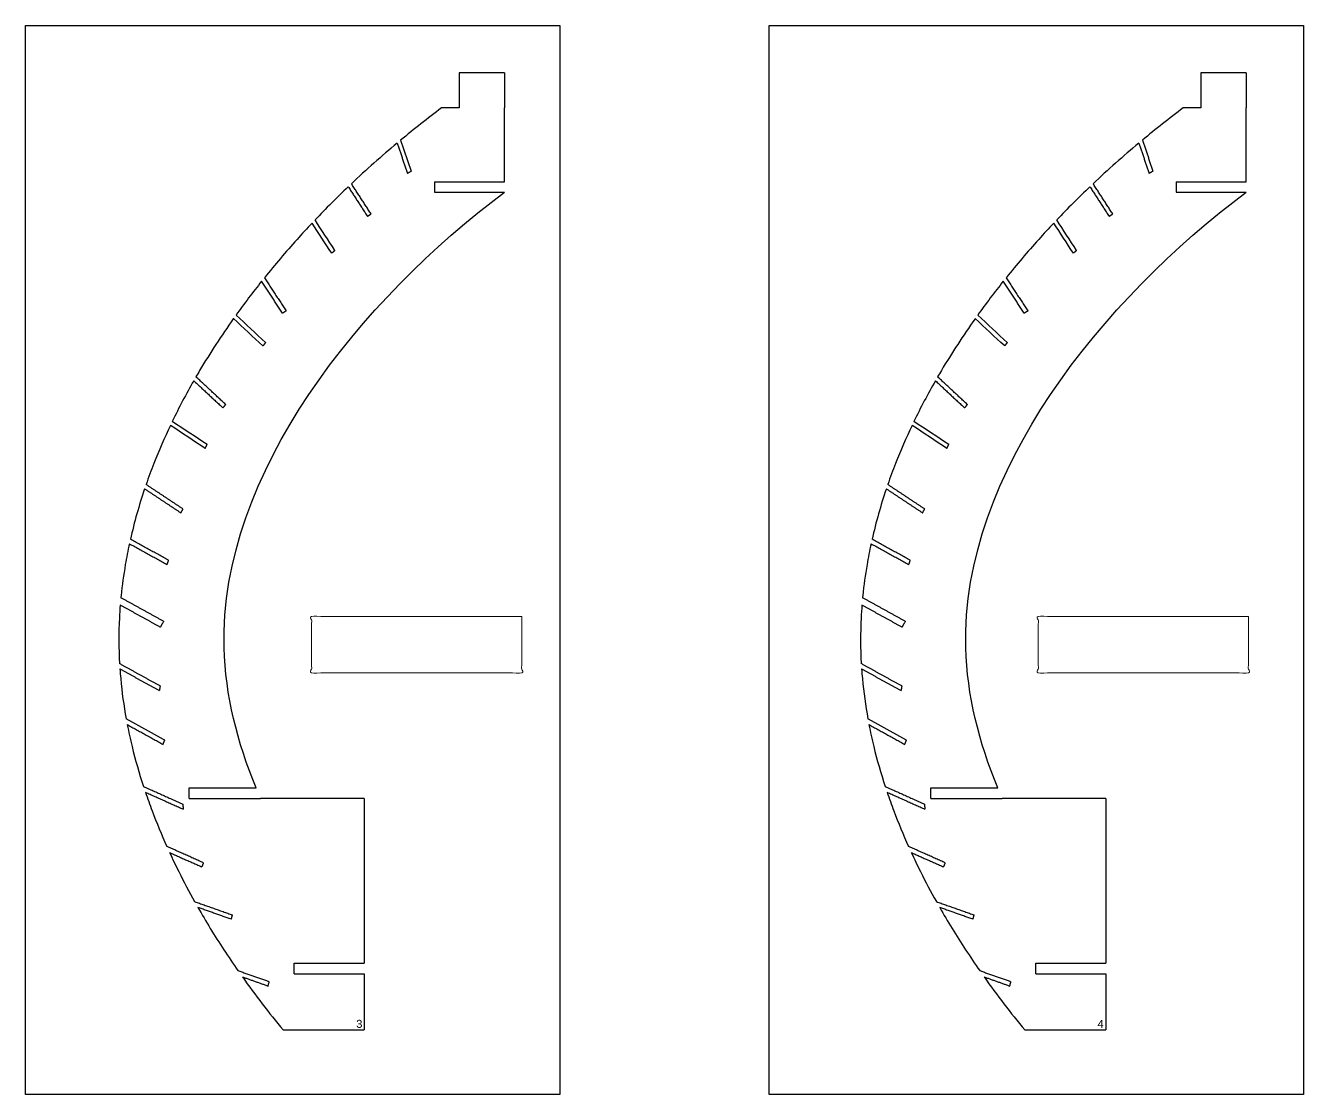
# Model space of a CAD drawing. Header units: metres. Extents: x 1979.8 to 2018, y 1971.1 to 1990.7.
# Drawn here: x 1984.608 to 1988.254, y 1983.532 to 1986.582 of the extents above; entities that cross this region are included whole.
import ezdxf

# ---------------------------------------------------------------- set-up
doc = ezdxf.new("R2010")
doc.units = ezdxf.units.M
for name, color, linetype in [('ΦΥΛΛΑ ΓΙΑ CNC', 1, 'Continuous'), ('ΦΥΛΛΑ ΚΟΝΤΡΑ ΠΛΑΚΕ', 131, 'Continuous'), ('ΧΑΡΑΞΗ', 5, 'Continuous')]:
    doc.layers.add(name, color=color, linetype=linetype)
doc.styles.get("Standard").update_dxf_attribs({"font": 'arial.ttf'})

msp = doc.modelspace()

# ---------------------------------------------------------------- linework, layer by layer
at = {"layer": 'ΦΥΛΛΑ ΓΙΑ CNC'}
for p, q in [((1985.5745, 1983.8761), (1985.5745, 1983.7156)), ((1987.6909, 1983.8761), (1987.6909, 1983.7156)), ((1985.3427, 1983.7156), (1985.5745, 1983.7156)), ((1987.4592, 1983.7156), (1987.6909, 1983.7156))]:
    msp.add_line(p, q, dxfattribs=at)
at = {"layer": 'ΦΥΛΛΑ ΓΙΑ CNC', "lineweight": -3}
for points, degree in [([(1985.845, 1986.4464), (1985.845, 1986.3964), (1985.845, 1986.3464)], 2), ([(1985.9745, 1986.4464), (1985.9097, 1986.4464), (1985.845, 1986.4464)], 2), ([(1985.9745, 1986.4464), (1985.9745, 1986.3964), (1985.9745, 1986.3464)], 2), ([(1987.9614, 1986.4464), (1987.9614, 1986.3964), (1987.9614, 1986.3464)], 2), ([(1988.0909, 1986.4464), (1988.0262, 1986.4464), (1987.9614, 1986.4464)], 2), ([(1988.0909, 1986.4464), (1988.0909, 1986.3964), (1988.0909, 1986.3464)], 2), ([(1985.795, 1986.3464), (1985.7553, 1986.3168), (1985.7164, 1986.2862), (1985.6783, 1986.2547)], 3), ([(1985.845, 1986.3464), (1985.82, 1986.3464), (1985.795, 1986.3464)], 2), ([(1985.9745, 1986.1361), (1985.9745, 1986.2413), (1985.9745, 1986.3464)], 2), ([(1987.9114, 1986.3464), (1987.8718, 1986.3168), (1987.8329, 1986.2862), (1987.7948, 1986.2547)], 3), ([(1987.9614, 1986.3464), (1987.9364, 1986.3464), (1987.9114, 1986.3464)], 2), ([(1988.0909, 1986.1361), (1988.0909, 1986.2413), (1988.0909, 1986.3464)], 2), ([(1985.6682, 1986.2462), (1985.6236, 1986.2089), (1985.5801, 1986.1703), (1985.5378, 1986.1303)], 3), ([(1985.6682, 1986.2462), (1985.6831, 1986.2029), (1985.6979, 1986.1596)], 2), ([(1985.6783, 1986.2547), (1985.6935, 1986.2104), (1985.7087, 1986.1662)], 2), ([(1987.7846, 1986.2462), (1987.74, 1986.2089), (1987.6965, 1986.1703), (1987.6542, 1986.1303)], 3), ([(1987.7846, 1986.2462), (1987.7995, 1986.2029), (1987.8143, 1986.1596)], 2), ([(1987.7948, 1986.2547), (1987.8099, 1986.2104), (1987.8251, 1986.1662)], 2), ([(1985.7087, 1986.1662), (1985.7033, 1986.1629), (1985.6979, 1986.1596)], 2), ([(1985.7747, 1986.1361), (1985.8746, 1986.1361), (1985.9745, 1986.1361)], 2), ([(1985.7747, 1986.1361), (1985.7747, 1986.1211), (1985.7747, 1986.1061)], 2), ([(1987.8251, 1986.1662), (1987.8197, 1986.1629), (1987.8143, 1986.1596)], 2), ([(1987.8911, 1986.1361), (1987.991, 1986.1361), (1988.0909, 1986.1361)], 2), ([(1987.8911, 1986.1361), (1987.8911, 1986.1211), (1987.8911, 1986.1061)], 2), ([(1985.5287, 1986.1217), (1985.4964, 1986.0908), (1985.4648, 1986.0592), (1985.434, 1986.0269)], 3), ([(1985.5287, 1986.1217), (1985.5561, 1986.0795), (1985.5834, 1986.0374)], 2), ([(1985.5938, 1986.0441), (1985.5658, 1986.0872), (1985.5378, 1986.1303)], 2), ([(1985.7747, 1986.1061), (1985.8746, 1986.1061), (1985.9745, 1986.1061)], 2), ([(1987.6451, 1986.1217), (1987.6128, 1986.0908), (1987.5812, 1986.0592), (1987.5505, 1986.0269)], 3), ([(1987.6451, 1986.1217), (1987.6725, 1986.0795), (1987.6999, 1986.0374)], 2), ([(1987.7102, 1986.0441), (1987.6822, 1986.0872), (1987.6542, 1986.1303)], 2), ([(1987.8911, 1986.1061), (1987.991, 1986.1061), (1988.0909, 1986.1061)], 2), ([(1985.4905, 1985.94), (1985.4715, 1985.9692), (1985.4528, 1985.998), (1985.434, 1986.0269)], 3), ([(1985.5834, 1986.0374), (1985.5873, 1986.0399), (1985.5912, 1986.0424)], 2), ([(1985.5912, 1986.0424), (1985.5925, 1986.0433), (1985.5938, 1986.0441)], 2), ([(1987.6069, 1985.94), (1987.588, 1985.9692), (1987.5692, 1985.998), (1987.5505, 1986.0269)], 3), ([(1987.6999, 1986.0374), (1987.7037, 1986.0399), (1987.7076, 1986.0424)], 2), ([(1987.7076, 1986.0424), (1987.7089, 1986.0433), (1987.7102, 1986.0441)], 2), ([(1985.4815, 1985.9319), (1985.4628, 1985.9606), (1985.4442, 1985.9893), (1985.4256, 1986.0179)], 3), ([(1987.5979, 1985.9319), (1987.5793, 1985.9606), (1987.5606, 1985.9893), (1987.542, 1986.0179)], 3), ([(1985.4905, 1985.94), (1985.486, 1985.9359), (1985.4815, 1985.9319)], 2), ([(1987.6069, 1985.94), (1987.6024, 1985.9359), (1987.5979, 1985.9319)], 2), ([(1985.2816, 1985.8521), (1985.2564, 1985.8205), (1985.232, 1985.7883), (1985.2085, 1985.7555)], 3), ([(1985.3411, 1985.7605), (1985.3113, 1985.8063), (1985.2816, 1985.8521)], 2), ([(1985.2897, 1985.8622), (1985.3206, 1985.8147), (1985.3514, 1985.7672)], 2), ([(1987.398, 1985.8521), (1987.3729, 1985.8205), (1987.3485, 1985.7883), (1987.3249, 1985.7555)], 3), ([(1987.4575, 1985.7605), (1987.4278, 1985.8063), (1987.398, 1985.8521)], 2), ([(1987.4061, 1985.8622), (1987.437, 1985.8147), (1987.4679, 1985.7672)], 2), ([(1985.2854, 1985.6674), (1985.2574, 1985.6935), (1985.2294, 1985.7195), (1985.2014, 1985.7456)], 3), ([(1985.2927, 1985.6771), (1985.2646, 1985.7032), (1985.2366, 1985.7293), (1985.2085, 1985.7555)], 3), ([(1985.3514, 1985.7672), (1985.3463, 1985.7639), (1985.3411, 1985.7605)], 2), ([(1987.4019, 1985.6674), (1987.3739, 1985.6935), (1987.3459, 1985.7195), (1987.3178, 1985.7456)], 3), ([(1987.4091, 1985.6771), (1987.381, 1985.7032), (1987.353, 1985.7293), (1987.3249, 1985.7555)], 3), ([(1987.4679, 1985.7672), (1987.4627, 1985.7639), (1987.4575, 1985.7605)], 2), ([(1985.2927, 1985.6771), (1985.2891, 1985.6723), (1985.2854, 1985.6674)], 2), ([(1987.4091, 1985.6771), (1987.4055, 1985.6723), (1987.4019, 1985.6674)], 2), ([(1985.0878, 1985.5682), (1985.0661, 1985.5301), (1985.0456, 1985.4913), (1985.0265, 1985.4518)], 3), ([(1985.0878, 1985.5682), (1985.1295, 1985.5294), (1985.1711, 1985.4907)], 2), ([(1985.1788, 1985.5005), (1985.1365, 1985.5399), (1985.0942, 1985.5792)], 2), ([(1987.2043, 1985.5682), (1987.1825, 1985.5301), (1987.162, 1985.4913), (1987.1429, 1985.4518)], 3), ([(1987.2043, 1985.5682), (1987.2459, 1985.5294), (1987.2875, 1985.4907)], 2), ([(1987.2952, 1985.5005), (1987.2529, 1985.5399), (1987.2106, 1985.5792)], 2), ([(1985.1788, 1985.5005), (1985.1749, 1985.4956), (1985.1711, 1985.4907)], 2), ([(1987.2952, 1985.5005), (1987.2914, 1985.4956), (1987.2875, 1985.4907)], 2), ([(1985.126, 1985.3858), (1985.0928, 1985.4078), (1985.0597, 1985.4298), (1985.0265, 1985.4518)], 3), ([(1987.2424, 1985.3858), (1987.2093, 1985.4078), (1987.1761, 1985.4298), (1987.1429, 1985.4518)], 3), ([(1985.1205, 1985.3749), (1985.0874, 1985.3969), (1985.0543, 1985.4188), (1985.0212, 1985.4408)], 3), ([(1987.2369, 1985.3749), (1987.2038, 1985.3969), (1987.1707, 1985.4188), (1987.1376, 1985.4408)], 3), ([(1985.1205, 1985.3749), (1985.1233, 1985.3804), (1985.126, 1985.3858)], 2), ([(1987.2369, 1985.3749), (1987.2397, 1985.3804), (1987.2424, 1985.3858)], 2), ([(1985.0572, 1985.2021), (1985.0046, 1985.2371), (1984.9519, 1985.272)], 2), ([(1987.1736, 1985.2021), (1987.121, 1985.2371), (1987.0683, 1985.272)], 2), ([(1984.9477, 1985.2598), (1984.9318, 1985.2125), (1984.9182, 1985.1645), (1984.9071, 1985.1158)], 3), ([(1984.9477, 1985.2598), (1984.9995, 1985.2254), (1985.0512, 1985.1911)], 2), ([(1987.0642, 1985.2598), (1987.0482, 1985.2125), (1987.0346, 1985.1645), (1987.0235, 1985.1158)], 3), ([(1987.0642, 1985.2598), (1987.1159, 1985.2254), (1987.1677, 1985.1911)], 2), ([(1985.0512, 1985.1911), (1985.0542, 1985.1966), (1985.0572, 1985.2021)], 2), ([(1987.1677, 1985.1911), (1987.1706, 1985.1966), (1987.1736, 1985.2021)], 2), ([(1985.0154, 1985.0561), (1984.9613, 1985.086), (1984.9071, 1985.1158)], 2), ([(1987.1318, 1985.0561), (1987.0777, 1985.086), (1987.0235, 1985.1158)], 2), ([(1984.9042, 1985.1031), (1984.9579, 1985.0735), (1985.0115, 1985.0439)], 2), ([(1987.0207, 1985.1031), (1987.0743, 1985.0735), (1987.1279, 1985.0439)], 2), ([(1985.0154, 1985.0561), (1985.0135, 1985.05), (1985.0115, 1985.0439)], 2), ([(1987.1318, 1985.0561), (1987.1299, 1985.05), (1987.1279, 1985.0439)], 2), ([(1985.0019, 1984.8818), (1984.9409, 1984.9154), (1984.88, 1984.949)], 2), ([(1987.1183, 1984.8818), (1987.0573, 1984.9154), (1986.9964, 1984.949)], 2), ([(1984.9924, 1984.8649), (1984.9353, 1984.8965), (1984.8781, 1984.928)], 2), ([(1987.1088, 1984.8649), (1987.0517, 1984.8965), (1986.9945, 1984.928)], 2), ([(1985.0019, 1984.8818), (1984.9943, 1984.8678), (1984.9924, 1984.8649)], 2), ([(1987.1183, 1984.8818), (1987.1107, 1984.8678), (1987.1088, 1984.8649)], 2), ([(1984.9918, 1984.6971), (1984.934, 1984.729), (1984.8762, 1984.7609)], 2), ([(1987.1082, 1984.6971), (1987.0504, 1984.729), (1986.9926, 1984.7609)], 2), ([(1984.8771, 1984.746), (1984.9334, 1984.715), (1984.9898, 1984.6839)], 2), ([(1986.9935, 1984.746), (1987.0499, 1984.715), (1987.1062, 1984.6839)], 2), ([(1984.9918, 1984.6971), (1984.9908, 1984.6905), (1984.9898, 1984.6839)], 2), ([(1987.1082, 1984.6971), (1987.1072, 1984.6905), (1987.1062, 1984.6839)], 2), ([(1985.0051, 1984.5423), (1984.9501, 1984.5726), (1984.8951, 1984.603)], 2), ([(1984.8982, 1984.5869), (1984.9492, 1984.5588), (1985.0003, 1984.5306)], 2), ([(1987.1216, 1984.5423), (1987.0666, 1984.5726), (1987.0116, 1984.603)], 2), ([(1987.0146, 1984.5869), (1987.0657, 1984.5588), (1987.1168, 1984.5306)], 2), ([(1985.0003, 1984.5306), (1985.0027, 1984.5364), (1985.0051, 1984.5423)], 2), ([(1987.1168, 1984.5306), (1987.1192, 1984.5364), (1987.1216, 1984.5423)], 2), ([(1984.9444, 1984.4104), (1985.0006, 1984.3852), (1985.0568, 1984.3599)], 2), ([(1984.9499, 1984.3941), (1985.0037, 1984.3699), (1985.0575, 1984.3458)], 2), ([(1985.0746, 1984.3761), (1985.0746, 1984.3911), (1985.0746, 1984.4061)], 2), ([(1985.0746, 1984.4061), (1985.1702, 1984.4061), (1985.2659, 1984.4061)], 2), ([(1987.0608, 1984.4104), (1987.117, 1984.3852), (1987.1732, 1984.3599)], 2), ([(1987.0663, 1984.3941), (1987.1201, 1984.3699), (1987.1739, 1984.3458)], 2), ([(1987.191, 1984.3761), (1987.191, 1984.3911), (1987.191, 1984.4061)], 2), ([(1987.191, 1984.4061), (1987.2867, 1984.4061), (1987.3823, 1984.4061)], 2), ([(1985.0568, 1984.3599), (1985.0572, 1984.3528), (1985.0575, 1984.3458)], 2), ([(1985.0746, 1984.3761), (1985.1766, 1984.3761), (1985.2786, 1984.3761)], 2), ([(1985.5745, 1984.3761), (1985.4266, 1984.3761), (1985.2786, 1984.3761)], 2), ([(1985.5745, 1984.3761), (1985.5745, 1984.1411), (1985.5745, 1983.9061)], 2), ([(1987.1732, 1984.3599), (1987.1736, 1984.3528), (1987.1739, 1984.3458)], 2), ([(1987.191, 1984.3761), (1987.293, 1984.3761), (1987.3951, 1984.3761)], 2), ([(1987.6909, 1984.3761), (1987.543, 1984.3761), (1987.3951, 1984.3761)], 2), ([(1987.6909, 1984.3761), (1987.6909, 1984.1411), (1987.6909, 1983.9061)], 2), ([(1985.1155, 1984.1925), (1985.0633, 1984.216), (1985.0111, 1984.2394)], 2), ([(1987.2319, 1984.1925), (1987.1797, 1984.216), (1987.1275, 1984.2394)], 2), ([(1985.019, 1984.222), (1985.0648, 1984.2014), (1985.1107, 1984.1809)], 2), ([(1987.1354, 1984.222), (1987.1812, 1984.2014), (1987.2271, 1984.1809)], 2), ([(1985.1155, 1984.1925), (1985.1131, 1984.1867), (1985.1107, 1984.1809)], 2), ([(1987.2319, 1984.1925), (1987.2295, 1984.1867), (1987.2271, 1984.1809)], 2), ([(1985.0905, 1984.0819), (1985.1444, 1984.0628), (1985.1984, 1984.0437)], 2), ([(1985.1952, 1984.0314), (1985.1476, 1984.0482), (1985.1, 1984.0651)], 2), ([(1987.2069, 1984.0819), (1987.2609, 1984.0628), (1987.3148, 1984.0437)], 2), ([(1987.3117, 1984.0314), (1987.2641, 1984.0482), (1987.2164, 1984.0651)], 2), ([(1985.1952, 1984.0314), (1985.1968, 1984.0375), (1985.1984, 1984.0437)], 2), ([(1987.3117, 1984.0314), (1987.3132, 1984.0375), (1987.3148, 1984.0437)], 2), ([(1985.2141, 1983.885), (1985.2588, 1983.8692), (1985.3034, 1983.8534)], 2), ([(1985.3746, 1983.8761), (1985.3746, 1983.8911), (1985.3746, 1983.9061)], 2), ([(1985.3746, 1983.9061), (1985.4746, 1983.9061), (1985.5745, 1983.9061)], 2), ([(1985.3746, 1983.8761), (1985.4746, 1983.8761), (1985.5745, 1983.8761)], 2), ([(1987.3306, 1983.885), (1987.3752, 1983.8692), (1987.4198, 1983.8534)], 2), ([(1987.491, 1983.8761), (1987.491, 1983.8911), (1987.491, 1983.9061)], 2), ([(1987.491, 1983.9061), (1987.591, 1983.9061), (1987.6909, 1983.9061)], 2), ([(1987.491, 1983.8761), (1987.591, 1983.8761), (1987.6909, 1983.8761)], 2), ([(1985.2268, 1983.867), (1985.2634, 1983.854), (1985.3001, 1983.841)], 2), ([(1985.2268, 1983.867), (1985.2636, 1983.8152), (1985.3024, 1983.7648), (1985.3427, 1983.7156)], 3), ([(1985.3001, 1983.841), (1985.3017, 1983.8472), (1985.3034, 1983.8534)], 2), ([(1987.3432, 1983.867), (1987.3798, 1983.854), (1987.4165, 1983.841)], 2), ([(1987.3432, 1983.867), (1987.38, 1983.8152), (1987.4188, 1983.7648), (1987.4592, 1983.7156)], 3), ([(1987.4165, 1983.841), (1987.4181, 1983.8472), (1987.4198, 1983.8534)], 2)]:
    msp.add_open_spline(points, degree=degree, dxfattribs=at)
for points, knots in [([(1985.2659, 1984.4061), (1985.2122, 1984.5362), (1985.0518, 1985.172), (1985.5669, 1985.8016), (1985.9745, 1986.1061)], [4.063831, 4.063831, 4.063831, 4.063831, 4.475671, 6.002105, 6.002105, 6.002105, 6.002105]), ([(1987.3823, 1984.4061), (1987.3286, 1984.5362), (1987.1682, 1985.172), (1987.6833, 1985.8016), (1988.0909, 1986.1061)], [4.063831, 4.063831, 4.063831, 4.063831, 4.475671, 6.002105, 6.002105, 6.002105, 6.002105]), ([(1985.4256, 1986.0179), (1985.4111, 1986.0026), (1985.3644, 1985.9519), (1985.3197, 1985.8994), (1985.2897, 1985.8622)], [6.9169471, 6.9169471, 6.9169471, 6.9169471, 6.9803819, 7.1236235, 7.1236235, 7.1236235, 7.1236235]), ([(1987.542, 1986.0179), (1987.5275, 1986.0026), (1987.4808, 1985.9519), (1987.4361, 1985.8994), (1987.4061, 1985.8622)], [6.9169471, 6.9169471, 6.9169471, 6.9169471, 6.9803819, 7.1236235, 7.1236235, 7.1236235, 7.1236235]), ([(1985.2014, 1985.7456), (1985.2012, 1985.7453), (1985.1671, 1985.6971), (1985.1309, 1985.6418), (1985.0977, 1985.5852), (1985.0942, 1985.5792)], [7.2699777, 7.2699777, 7.2699777, 7.2699777, 7.2709953, 7.4471007, 7.4679705, 7.4679705, 7.4679705, 7.4679705]), ([(1987.3178, 1985.7456), (1987.3177, 1985.7453), (1987.2835, 1985.6971), (1987.2474, 1985.6418), (1987.2141, 1985.5852), (1987.2106, 1985.5792)], [7.2699777, 7.2699777, 7.2699777, 7.2699777, 7.2709953, 7.4471007, 7.4679705, 7.4679705, 7.4679705, 7.4679705]), ([(1985.0212, 1985.4408), (1985.0043, 1985.4051), (1984.98, 1985.3493), (1984.9589, 1985.2922), (1984.9519, 1985.272)], [7.6244813, 7.6244813, 7.6244813, 7.6244813, 7.7428822, 7.80704, 7.80704, 7.80704, 7.80704]), ([(1987.1376, 1985.4408), (1987.1207, 1985.4051), (1987.0964, 1985.3493), (1987.0753, 1985.2922), (1987.0683, 1985.272)], [7.6244813, 7.6244813, 7.6244813, 7.6244813, 7.7428822, 7.80704, 7.80704, 7.80704, 7.80704]), ([(1984.9042, 1985.1031), (1984.8999, 1985.0833), (1984.8904, 1985.0342), (1984.8836, 1984.9846), (1984.8806, 1984.955), (1984.8805, 1984.9545), (1984.8805, 1984.9539), (1984.8804, 1984.9534), (1984.8803, 1984.9519), (1984.8801, 1984.9505), (1984.88, 1984.949)], [7.9826804, 7.9826804, 7.9826804, 7.9826804, 8.0434606, 8.1326869, 8.1326869, 8.1326869, 8.1343164, 8.1343164, 8.1343164, 8.1386957, 8.1386957, 8.1386957, 8.1386957]), ([(1987.0207, 1985.1031), (1987.0164, 1985.0833), (1987.0068, 1985.0342), (1987, 1984.9846), (1986.997, 1984.955), (1986.9969, 1984.9545), (1986.9969, 1984.9539), (1986.9968, 1984.9534), (1986.9967, 1984.9519), (1986.9965, 1984.9505), (1986.9964, 1984.949)], [7.9826804, 7.9826804, 7.9826804, 7.9826804, 8.0434606, 8.1326869, 8.1326869, 8.1326869, 8.1343164, 8.1343164, 8.1343164, 8.1386957, 8.1386957, 8.1386957, 8.1386957]), ([(1984.8781, 1984.928), (1984.8771, 1984.9158), (1984.8735, 1984.8601), (1984.8737, 1984.8043), (1984.8762, 1984.7609)], [8.1598021, 8.1598021, 8.1598021, 8.1598021, 8.196589, 8.3270595, 8.3270595, 8.3270595, 8.3270595]), ([(1986.9945, 1984.928), (1986.9936, 1984.9158), (1986.9899, 1984.8601), (1986.9902, 1984.8043), (1986.9926, 1984.7609)], [8.1598021, 8.1598021, 8.1598021, 8.1598021, 8.196589, 8.3270595, 8.3270595, 8.3270595, 8.3270595]), ([(1984.8771, 1984.746), (1984.8778, 1984.7367), (1984.8816, 1984.6888), (1984.8882, 1984.6411), (1984.8951, 1984.603)], [8.3419535, 8.3419535, 8.3419535, 8.3419535, 8.3699722, 8.4862403, 8.4862403, 8.4862403, 8.4862403]), ([(1986.9935, 1984.746), (1986.9942, 1984.7367), (1986.998, 1984.6888), (1987.0046, 1984.6411), (1987.0116, 1984.603)], [8.3419535, 8.3419535, 8.3419535, 8.3419535, 8.3699722, 8.4862403, 8.4862403, 8.4862403, 8.4862403]), ([(1984.8982, 1984.5869), (1984.9022, 1984.566), (1984.9153, 1984.5065), (1984.9321, 1984.448), (1984.9444, 1984.4104)], [8.5025222, 8.5025222, 8.5025222, 8.5025222, 8.5665126, 8.6851468, 8.6851468, 8.6851468, 8.6851468]), ([(1987.0146, 1984.5869), (1987.0187, 1984.566), (1987.0317, 1984.5065), (1987.0485, 1984.448), (1987.0608, 1984.4104)], [8.5025222, 8.5025222, 8.5025222, 8.5025222, 8.5665126, 8.6851468, 8.6851468, 8.6851468, 8.6851468]), ([(1984.9499, 1984.3941), (1984.956, 1984.3762), (1984.9748, 1984.324), (1984.9961, 1984.2727), (1985.0111, 1984.2394)], [8.7023178, 8.7023178, 8.7023178, 8.7023178, 8.7591508, 8.8687658, 8.8687658, 8.8687658, 8.8687658]), ([(1987.0663, 1984.3941), (1987.0724, 1984.3762), (1987.0912, 1984.324), (1987.1125, 1984.2727), (1987.1275, 1984.2394)], [8.7023178, 8.7023178, 8.7023178, 8.7023178, 8.7591508, 8.8687658, 8.8687658, 8.8687658, 8.8687658]), ([(1985.019, 1984.222), (1985.0274, 1984.2037), (1985.0502, 1984.1565), (1985.0748, 1984.1101), (1985.0905, 1984.0819)], [8.8878751, 8.8878751, 8.8878751, 8.8878751, 8.9482661, 9.0452238, 9.0452238, 9.0452238, 9.0452238]), ([(1987.1354, 1984.222), (1987.1439, 1984.2037), (1987.1666, 1984.1565), (1987.1912, 1984.1101), (1987.2069, 1984.0819)], [8.8878751, 8.8878751, 8.8878751, 8.8878751, 8.9482661, 9.0452238, 9.0452238, 9.0452238, 9.0452238]), ([(1985.1, 1984.0651), (1985.1114, 1984.045), (1985.1476, 1983.9838), (1985.1866, 1983.9244), (1985.2141, 1983.885)], [9.0645493, 9.0645493, 9.0645493, 9.0645493, 9.1337025, 9.2778602, 9.2778602, 9.2778602, 9.2778602]), ([(1987.2164, 1984.0651), (1987.2279, 1984.045), (1987.2641, 1983.9838), (1987.3031, 1983.9244), (1987.3306, 1983.885)], [9.0645493, 9.0645493, 9.0645493, 9.0645493, 9.1337025, 9.2778602, 9.2778602, 9.2778602, 9.2778602])]:
    msp.add_open_spline(points, degree=3, knots=knots, dxfattribs=at)
at = {"layer": 'ΦΥΛΛΑ ΓΙΑ CNC', "lineweight": 5}
for points in [[(1986.0237, 1984.8954), (1985.7237, 1984.8954), (1985.4237, 1984.8954), (1985.4237, 1984.8152), (1985.4237, 1984.7349), (1985.7237, 1984.7349), (1986.0237, 1984.7349), (1986.0237, 1984.8152), (1986.0237, 1984.8954)], [(1988.0976, 1984.8954), (1987.7976, 1984.8954), (1987.4976, 1984.8954), (1987.4976, 1984.8152), (1987.4976, 1984.7349), (1987.7976, 1984.7349), (1988.0976, 1984.7349), (1988.0976, 1984.8152), (1988.0976, 1984.8954)]]:
    msp.add_open_spline(points, degree=2, knots=[0, 0, 0, 0.6, 0.6, 0.760467, 0.760467, 1.360467, 1.360467, 1.520933, 1.520933, 1.520933], dxfattribs=at)
at = {"layer": 'ΦΥΛΛΑ ΚΟΝΤΡΑ ΠΛΑΚΕ'}
for points in [[(1984.6079, 1986.5816), (1986.1329, 1986.5816), (1986.1329, 1983.5316), (1984.6079, 1983.5316)], [(1986.7294, 1986.5816), (1988.2544, 1986.5816), (1988.2544, 1983.5316), (1986.7294, 1983.5316)]]:
    msp.add_lwpolyline(points, close=True, dxfattribs=at)

# ---------------------------------------------------------------- texts
at = {"layer": 'ΧΑΡΑΞΗ'}
for s, p in [('3', (1985.5515, 1983.7216)), ('4', (1987.6668, 1983.7216))]:
    msp.add_text(s, height=0.0228, dxfattribs=at).set_placement(p)

doc.saveas('drawing.dxf')
